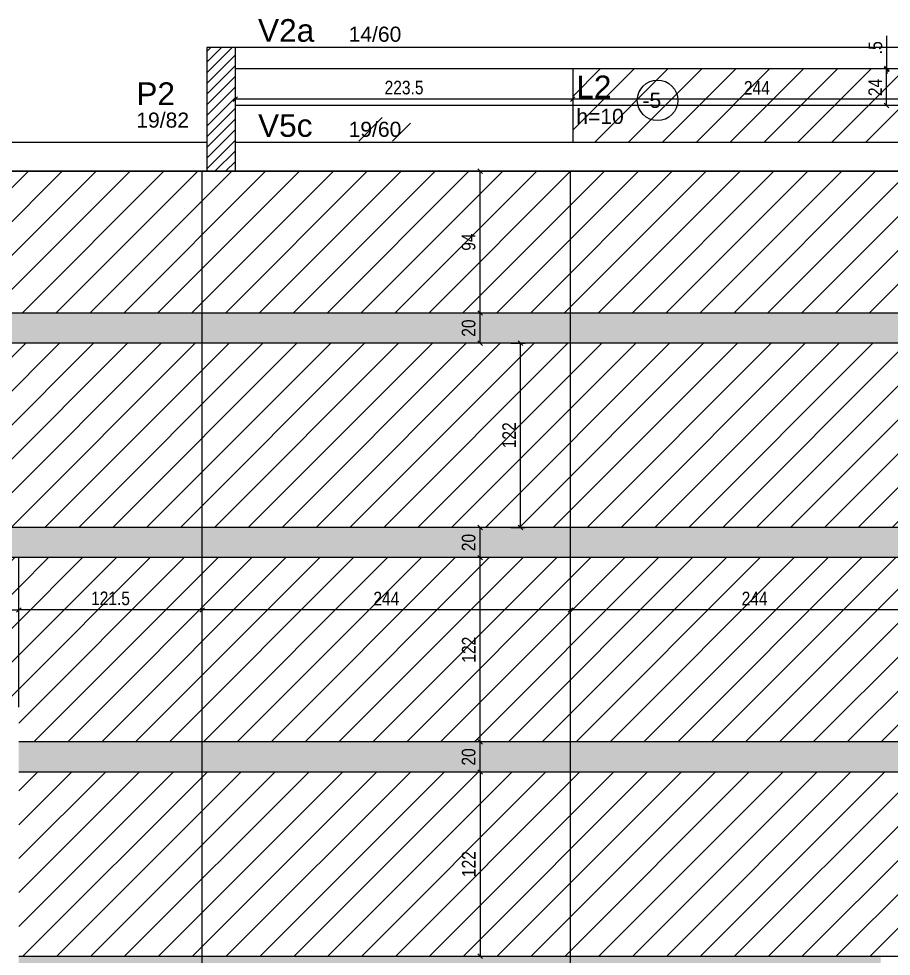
# Model space of a CAD drawing. Extents: x 1022 to 7350, y 170 to 3791.
# Drawn here: x 2351 to 2929, y 2103 to 2724 of the extents above; entities that cross this region are included whole.
import ezdxf

# ---------------------------------------------------------------- set-up
doc = ezdxf.new("R2010")
doc.units = 0
for name, color, linetype in [('3', 3, 'Continuous'), ('8', 8, 'Continuous'), ('COTA', 241, 'Continuous'), ('ES-VIGA', 3, 'Continuous'), ('L-D', 2, 'Continuous'), ('L-N', 4, 'Continuous'), ('P-D', 2, 'Continuous'), ('Painéis', 200, 'Continuous'), ('Pilares', 5, 'Continuous'), ('VIG-D', 2, 'Continuous'), ('VIG-N', 4, 'Continuous')]:
    doc.layers.add(name, color=color, linetype=linetype)
doc.layers.add('Hachura', color=251, linetype='Continuous', lineweight=9)
doc.layers.add('REAPROVEITAMENTO', color=251, linetype='Continuous', lineweight=9)
doc.styles.add('COTA TECNICA-50', font='techl___.ttf', dxfattribs={"height": 9})
doc.styles.get("Standard").update_dxf_attribs({"font": 'arial.ttf'})
doc.dimstyles.new('COTA PAINEL-50', dxfattribs={"dimtxt": 9, "dimasz": 3, "dimexe": 3, "dimexo": 3, "dimgap": 3, "dimtad": 1, "dimdec": 1, "dimzin": 12, "dimdsep": 46, "dimtxsty": 'COTA TECNICA-50', "dimblk1": 'OBLIQUE', "dimblk2": 'OBLIQUE', "dimsah": 1, "dimcen": 0.9, "dimclrd": 4, "dimclre": 4, "dimclrt": 240, "dimadec": 1, "dimazin": 3, "dimtfac": 1, "dimtdec": 1, "dimtmove": 0, "dimatfit": 3, "dimfxl": 1, "dimtolj": 1, "dimtzin": 12, "dimarcsym": 0})
pattern_1 = [(45, (-1214.97, -298.365), (-11.22532, 11.22532), [])]

# ---------------------------------------------------------------- blocks, each defined once
blk = doc.blocks.new('_Oblique')
at = {"color": 0, "linetype": 'ByBlock', "lineweight": -2}
blk.add_line((-0.5, -0.5), (0.5, 0.5), dxfattribs=at)
blk = doc.blocks.new('*D29')
at = {"layer": 'COTA', "color": 4, "lineweight": -2, "transparency": 16777216}
for p, q in [((2716.45, 2335.2), (2716.45, 2335.21)), ((2960.45, 2335.21), (2960.45, 2335.21)), ((2960.45, 2332.21), (2716.45, 2332.21))]:
    blk.add_line(p, q, dxfattribs=at)
at = {"layer": 'Defpoints', "color": 0, "transparency": 16777216}
for p in [(2716.45, 2332.21), (2716.45, 2332.2), (2960.45, 2332.21)]:
    blk.add_point(p, dxfattribs=at)
at = {"layer": 'COTA', "color": 4, "lineweight": -2, "transparency": 16777216, "xscale": 3, "yscale": 3, "zscale": 3, "rotation": 180}
blk.add_blockref('_Oblique', (2716.45, 2332.21), dxfattribs=at)
at = {"layer": 'COTA', "color": 4, "lineweight": -2, "transparency": 16777216, "xscale": 3, "yscale": 3, "zscale": 3}
blk.add_blockref('_Oblique', (2960.45, 2332.21), dxfattribs=at)
at = {"layer": 'COTA', "color": 240, "transparency": 16777216, "insert": (2838.45, 2339.77), "char_height": 9, "attachment_point": 5, "style": 'COTA TECNICA-50'}
blk.add_mtext('\\A1;244', dxfattribs=at)
blk = doc.blocks.new('*D30')
at = {"layer": 'COTA', "color": 4, "lineweight": -2, "transparency": 16777216}
for p, q in [((2472.45, 2335.2), (2472.45, 2335.21)), ((2716.45, 2335.2), (2716.45, 2335.21)), ((2716.45, 2332.21), (2472.45, 2332.21))]:
    blk.add_line(p, q, dxfattribs=at)
at = {"layer": 'Defpoints', "color": 0, "transparency": 16777216}
for p in [(2472.45, 2332.21), (2472.45, 2332.2), (2716.45, 2332.2)]:
    blk.add_point(p, dxfattribs=at)
at = {"layer": 'COTA', "color": 4, "lineweight": -2, "transparency": 16777216, "xscale": 3, "yscale": 3, "zscale": 3, "rotation": 180}
blk.add_blockref('_Oblique', (2472.45, 2332.21), dxfattribs=at)
at = {"layer": 'COTA', "color": 4, "lineweight": -2, "transparency": 16777216, "xscale": 3, "yscale": 3, "zscale": 3}
blk.add_blockref('_Oblique', (2716.45, 2332.21), dxfattribs=at)
at = {"layer": 'COTA', "color": 240, "transparency": 16777216, "insert": (2594.45, 2339.77), "char_height": 9, "attachment_point": 5, "style": 'COTA TECNICA-50'}
blk.add_mtext('\\A1;244', dxfattribs=at)
blk = doc.blocks.new('*D89')
at = {"layer": 'COTA', "color": 4, "lineweight": -2, "transparency": 16777216}
for p, q in [((2472.45, 2335.2), (2472.45, 2335.21)), ((2472.45, 2332.21), (2350.95, 2332.21))]:
    blk.add_line(p, q, dxfattribs=at)
at = {"layer": 'Defpoints', "color": 0, "transparency": 16777216}
for p in [(2350.95, 2332.21), (2350.95, 2332.21), (2472.45, 2332.2)]:
    blk.add_point(p, dxfattribs=at)
at = {"layer": 'COTA', "color": 4, "lineweight": -2, "transparency": 16777216, "xscale": 3, "yscale": 3, "zscale": 3, "rotation": 180}
blk.add_blockref('_Oblique', (2350.95, 2332.21), dxfattribs=at)
at = {"layer": 'COTA', "color": 4, "lineweight": -2, "transparency": 16777216, "xscale": 3, "yscale": 3, "zscale": 3}
blk.add_blockref('_Oblique', (2472.45, 2332.21), dxfattribs=at)
at = {"layer": 'COTA', "color": 240, "transparency": 16777216, "insert": (2411.7, 2339.81), "char_height": 9, "attachment_point": 5, "style": 'COTA TECNICA-50'}
blk.add_mtext('\\A1;121.5', dxfattribs=at)
blk = doc.blocks.new('*D92')
at = {"layer": 'COTA', "color": 4, "lineweight": -2, "transparency": 16777216}
for p, q in [((2350.95, 2335.21), (2350.95, 2335.21)), ((2228.45, 2332.21), (2350.95, 2332.21)), ((2228.45, 2329.21), (2228.45, 2329.21))]:
    blk.add_line(p, q, dxfattribs=at)
at = {"layer": 'Defpoints', "color": 0, "transparency": 16777216}
for p in [(2228.45, 2332.21), (2350.95, 2332.21), (2350.95, 2332.21)]:
    blk.add_point(p, dxfattribs=at)
at = {"layer": 'COTA', "color": 4, "lineweight": -2, "transparency": 16777216, "xscale": 3, "yscale": 3, "zscale": 3, "rotation": 180}
blk.add_blockref('_Oblique', (2228.45, 2332.21), dxfattribs=at)
at = {"layer": 'COTA', "color": 4, "lineweight": -2, "transparency": 16777216, "xscale": 3, "yscale": 3, "zscale": 3}
blk.add_blockref('_Oblique', (2350.95, 2332.21), dxfattribs=at)
at = {"layer": 'COTA', "color": 240, "transparency": 16777216, "insert": (2289.7, 2339.81), "char_height": 9, "attachment_point": 5, "style": 'COTA TECNICA-50'}
blk.add_mtext('\\A1;122.5', dxfattribs=at)
blk = doc.blocks.new('*D214')
at = {"layer": 'COTA', "color": 4, "lineweight": -2, "transparency": 16777216}
blk.add_line((2656.59, 2224.86), (2656.59, 2244.86), dxfattribs=at)
at = {"layer": 'Defpoints', "color": 0, "transparency": 16777216}
for p in [(2656.59, 2244.86), (2656.59, 2244.86), (2656.59, 2224.86)]:
    blk.add_point(p, dxfattribs=at)
at = {"layer": 'COTA', "color": 4, "lineweight": -2, "transparency": 16777216, "xscale": 3, "yscale": 3, "zscale": 3}
for p, rotation in [((2656.59, 2244.86), 90), ((2656.59, 2224.86), 270)]:
    blk.add_blockref('_Oblique', p, dxfattribs=dict(at, rotation=rotation))
at = {"layer": 'COTA', "color": 240, "transparency": 16777216, "insert": (2649, 2234.86), "char_height": 9, "attachment_point": 5, "rotation": 90, "style": 'COTA TECNICA-50'}
blk.add_mtext('\\A1;20', dxfattribs=at)
blk = doc.blocks.new('*D215')
at = {"layer": 'COTA', "color": 4, "lineweight": -2, "transparency": 16777216}
for p, q in [((2670.89, 2366.86), (2653.59, 2366.86)), ((2656.59, 2244.86), (2656.59, 2366.86))]:
    blk.add_line(p, q, dxfattribs=at)
at = {"layer": 'Defpoints', "color": 0, "transparency": 16777216}
for p in [(2656.59, 2366.86), (2673.89, 2366.86), (2656.59, 2244.86)]:
    blk.add_point(p, dxfattribs=at)
at = {"layer": 'COTA', "color": 4, "lineweight": -2, "transparency": 16777216, "xscale": 3, "yscale": 3, "zscale": 3}
for p, rotation in [((2656.59, 2366.86), 90), ((2656.59, 2244.86), 270)]:
    blk.add_blockref('_Oblique', p, dxfattribs=dict(at, rotation=rotation))
at = {"layer": 'COTA', "color": 240, "transparency": 16777216, "insert": (2649.04, 2305.86), "char_height": 9, "attachment_point": 5, "rotation": 90, "style": 'COTA TECNICA-50'}
blk.add_mtext('\\A1;122', dxfattribs=at)
blk = doc.blocks.new('*D216')
at = {"layer": 'COTA', "color": 4, "lineweight": -2, "transparency": 16777216}
for p, q in [((2670.89, 2386.86), (2653.59, 2386.86)), ((2656.59, 2366.86), (2656.59, 2386.86))]:
    blk.add_line(p, q, dxfattribs=at)
at = {"layer": 'Defpoints', "color": 0, "transparency": 16777216}
for p in [(2656.59, 2386.86), (2673.89, 2386.86), (2656.59, 2366.86)]:
    blk.add_point(p, dxfattribs=at)
at = {"layer": 'COTA', "color": 4, "lineweight": -2, "transparency": 16777216, "xscale": 3, "yscale": 3, "zscale": 3}
for p, rotation in [((2656.59, 2386.86), 90), ((2656.59, 2366.86), 270)]:
    blk.add_blockref('_Oblique', p, dxfattribs=dict(at, rotation=rotation))
at = {"layer": 'COTA', "color": 240, "transparency": 16777216, "insert": (2649, 2376.86), "char_height": 9, "attachment_point": 5, "rotation": 90, "style": 'COTA TECNICA-50'}
blk.add_mtext('\\A1;20', dxfattribs=at)
blk = doc.blocks.new('*D217')
at = {"layer": 'COTA', "color": 4, "lineweight": -2, "transparency": 16777216}
for p, q in [((2676.89, 2508.86), (2686.37, 2508.86)), ((2683.37, 2386.86), (2683.37, 2508.86)), ((2676.89, 2386.86), (2686.37, 2386.86))]:
    blk.add_line(p, q, dxfattribs=at)
at = {"layer": 'Defpoints', "color": 0, "transparency": 16777216}
for p in [(2673.89, 2508.86), (2683.37, 2508.86), (2673.89, 2386.86)]:
    blk.add_point(p, dxfattribs=at)
at = {"layer": 'COTA', "color": 4, "lineweight": -2, "transparency": 16777216, "xscale": 3, "yscale": 3, "zscale": 3}
for p, rotation in [((2683.37, 2508.86), 90), ((2683.37, 2386.86), 270)]:
    blk.add_blockref('_Oblique', p, dxfattribs=dict(at, rotation=rotation))
at = {"layer": 'COTA', "color": 240, "transparency": 16777216, "insert": (2675.82, 2447.86), "char_height": 9, "attachment_point": 5, "rotation": 90, "style": 'COTA TECNICA-50'}
blk.add_mtext('\\A1;122', dxfattribs=at)
blk = doc.blocks.new('*D218')
at = {"layer": 'COTA', "color": 4, "lineweight": -2, "transparency": 16777216}
for p, q in [((2656.59, 2508.86), (2656.59, 2528.87)), ((2670.89, 2508.86), (2653.59, 2508.86))]:
    blk.add_line(p, q, dxfattribs=at)
at = {"layer": 'Defpoints', "color": 0, "transparency": 16777216}
for p in [(2656.59, 2528.87), (2656.59, 2528.87), (2673.89, 2508.86)]:
    blk.add_point(p, dxfattribs=at)
at = {"layer": 'COTA', "color": 4, "lineweight": -2, "transparency": 16777216, "xscale": 3, "yscale": 3, "zscale": 3}
for p, rotation in [((2656.59, 2528.87), 90), ((2656.59, 2508.86), 270)]:
    blk.add_blockref('_Oblique', p, dxfattribs=dict(at, rotation=rotation))
at = {"layer": 'COTA', "color": 240, "transparency": 16777216, "insert": (2649, 2518.87), "char_height": 9, "attachment_point": 5, "rotation": 90, "style": 'COTA TECNICA-50'}
blk.add_mtext('\\A1;20', dxfattribs=at)
blk = doc.blocks.new('*D219')
at = {"layer": 'COTA', "color": 4, "lineweight": -2, "transparency": 16777216}
for p, q in [((2670.89, 2622.86), (2653.59, 2622.86)), ((2656.59, 2528.87), (2656.59, 2622.86))]:
    blk.add_line(p, q, dxfattribs=at)
at = {"layer": 'Defpoints', "color": 0, "transparency": 16777216}
for p in [(2656.59, 2622.86), (2673.89, 2622.86), (2656.59, 2528.87)]:
    blk.add_point(p, dxfattribs=at)
at = {"layer": 'COTA', "color": 4, "lineweight": -2, "transparency": 16777216, "xscale": 3, "yscale": 3, "zscale": 3}
for p, rotation in [((2656.59, 2622.86), 90), ((2656.59, 2528.87), 270)]:
    blk.add_blockref('_Oblique', p, dxfattribs=dict(at, rotation=rotation))
at = {"layer": 'COTA', "color": 240, "transparency": 16777216, "insert": (2649, 2575.86), "char_height": 9, "attachment_point": 5, "rotation": 90, "style": 'COTA TECNICA-50'}
blk.add_mtext('\\A1;94', dxfattribs=at)
blk = doc.blocks.new('*D106')
at = {"layer": 'COTA', "color": 4, "lineweight": -2, "transparency": 16777216}
blk.add_line((2656.59, 2224.86), (2656.59, 2102.86), dxfattribs=at)
at = {"layer": 'Defpoints', "color": 0, "transparency": 16777216}
for p in [(2656.59, 2224.86), (2656.59, 2102.86), (2656.59, 2102.86)]:
    blk.add_point(p, dxfattribs=at)
at = {"layer": 'COTA', "color": 4, "lineweight": -2, "transparency": 16777216, "xscale": 3, "yscale": 3, "zscale": 3}
for p, rotation in [((2656.59, 2224.86), 90), ((2656.59, 2102.86), 270)]:
    blk.add_blockref('_Oblique', p, dxfattribs=dict(at, rotation=rotation))
at = {"layer": 'COTA', "color": 240, "transparency": 16777216, "insert": (2649.04, 2163.86), "char_height": 9, "attachment_point": 5, "rotation": 90, "style": 'COTA TECNICA-50'}
blk.add_mtext('\\A1;122', dxfattribs=at)
blk = doc.blocks.new('*D134')
at = {"layer": 'COTA', "color": 4, "lineweight": -2, "transparency": 16777216}
blk.add_line((2925.88, 2666.27), (2925.88, 2690.27), dxfattribs=at)
at = {"layer": 'Defpoints', "color": 0, "transparency": 16777216}
for p in [(2925.88, 2690.27), (2925.88, 2690.27), (2925.88, 2666.27)]:
    blk.add_point(p, dxfattribs=at)
at = {"layer": 'COTA', "color": 4, "lineweight": -2, "transparency": 16777216, "xscale": 3, "yscale": 3, "zscale": 3}
for p, rotation in [((2925.88, 2690.27), 90), ((2925.88, 2666.27), 270)]:
    blk.add_blockref('_Oblique', p, dxfattribs=dict(at, rotation=rotation))
at = {"layer": 'COTA', "color": 240, "transparency": 16777216, "insert": (2918.32, 2678.27), "char_height": 9, "attachment_point": 5, "rotation": 90, "style": 'COTA TECNICA-50'}
blk.add_mtext('\\A1;24', dxfattribs=at)
blk = doc.blocks.new('*D135')
at = {"layer": 'COTA', "color": 4, "lineweight": -2, "transparency": 16777216}
for p, q in [((2926.07, 2690.77), (2926.07, 2712.37)), ((2926.07, 2690.27), (2926.07, 2690.77)), ((2926.07, 2690.27), (2926.07, 2687.27))]:
    blk.add_line(p, q, dxfattribs=at)
at = {"layer": 'Defpoints', "color": 0, "transparency": 16777216}
for p in [(2926.07, 2690.77), (2926.07, 2690.77), (2926.07, 2690.27)]:
    blk.add_point(p, dxfattribs=at)
at = {"layer": 'COTA', "color": 4, "lineweight": -2, "transparency": 16777216, "xscale": 3, "yscale": 3, "zscale": 3}
for p, rotation in [((2926.07, 2690.77), 270), ((2926.07, 2690.27), 90)]:
    blk.add_blockref('_Oblique', p, dxfattribs=dict(at, rotation=rotation))
at = {"layer": 'COTA', "color": 240, "transparency": 16777216, "insert": (2918.47, 2704.57), "char_height": 9, "attachment_point": 5, "rotation": 90, "style": 'COTA TECNICA-50'}
blk.add_mtext('\\A1;.5', dxfattribs=at)
blk = doc.blocks.new('*D232')
at = {"layer": 'COTA', "color": 4, "lineweight": -2, "transparency": 16777216}
blk.add_line((2961.95, 2670.46), (2717.95, 2670.46), dxfattribs=at)
at = {"layer": 'Defpoints', "color": 0, "transparency": 16777216}
for p in [(2717.95, 2670.46), (2717.95, 2670.46), (2961.95, 2670.46)]:
    blk.add_point(p, dxfattribs=at)
at = {"layer": 'COTA', "color": 4, "lineweight": -2, "transparency": 16777216, "xscale": 3, "yscale": 3, "zscale": 3, "rotation": 180}
blk.add_blockref('_Oblique', (2717.95, 2670.46), dxfattribs=at)
at = {"layer": 'COTA', "color": 4, "lineweight": -2, "transparency": 16777216, "xscale": 3, "yscale": 3, "zscale": 3}
blk.add_blockref('_Oblique', (2961.95, 2670.46), dxfattribs=at)
at = {"layer": 'COTA', "color": 240, "transparency": 16777216, "insert": (2839.95, 2678.03), "char_height": 9, "attachment_point": 5, "style": 'COTA TECNICA-50'}
blk.add_mtext('\\A1;244', dxfattribs=at)
blk = doc.blocks.new('*D136')
at = {"layer": 'COTA', "color": 4, "lineweight": -2, "transparency": 16777216}
for p, q in [((2717.95, 2670.46), (2494.45, 2670.46)), ((2494.45, 2667.46), (2494.45, 2667.46))]:
    blk.add_line(p, q, dxfattribs=at)
at = {"layer": 'Defpoints', "color": 0, "transparency": 16777216}
for p in [(2494.45, 2670.46), (2494.45, 2670.46), (2717.95, 2670.46)]:
    blk.add_point(p, dxfattribs=at)
at = {"layer": 'COTA', "color": 4, "lineweight": -2, "transparency": 16777216, "xscale": 3, "yscale": 3, "zscale": 3, "rotation": 180}
blk.add_blockref('_Oblique', (2494.45, 2670.46), dxfattribs=at)
at = {"layer": 'COTA', "color": 4, "lineweight": -2, "transparency": 16777216, "xscale": 3, "yscale": 3, "zscale": 3}
blk.add_blockref('_Oblique', (2717.95, 2670.46), dxfattribs=at)
at = {"layer": 'COTA', "color": 240, "transparency": 16777216, "insert": (2606.2, 2678.16), "char_height": 9, "attachment_point": 5, "style": 'COTA TECNICA-50'}
blk.add_mtext('\\A1;223.5', dxfattribs=at)

msp = doc.modelspace()

# ---------------------------------------------------------------- hatches: boundary and pattern name
at = {"layer": 'Hachura', "linetype": 'ByBlock'}
h = msp.add_hatch(color=256, dxfattribs=at)
h.dxf.hatch_style = 1
h.paths.add_polyline_path([(2003.95, 2528.86), (2003.95, 2508.83), (3936.45, 2508.83), (3936.45, 2528.86)])
h = msp.add_hatch(color=256, dxfattribs=at)
h.dxf.hatch_style = 1
h.paths.add_polyline_path([(2003.95, 2386.86), (2003.95, 2366.83), (3936.45, 2366.83), (3936.45, 2386.86)])
h = msp.add_hatch(color=256, dxfattribs=at)
h.dxf.hatch_style = 1
h.paths.add_polyline_path([(2350.95, 2244.86), (2350.95, 2224.83), (3936.45, 2224.83), (3936.45, 2244.86)])
h.paths.add_polyline_path([(2084.96, 2244.86), (2084.96, 2224.83), (2331.95, 2224.83), (2331.95, 2244.86)])
h = msp.add_hatch(color=256, dxfattribs=at)
h.dxf.hatch_style = 1
h.paths.add_polyline_path([(2921.95, 2102.86), (2350.94, 2102.86), (2350.94, 2083.86), (2921.95, 2083.86)])
at = {"layer": 'REAPROVEITAMENTO', "linetype": 'ByBlock'}
h = msp.add_hatch(dxfattribs=at)
h.set_pattern_fill('ANSI31', color=256, scale=5, style=2)
h.set_pattern_definition([(45, (-1640.619, -182.004), (-11.22532, 11.22532), [])])
h.paths.add_polyline_path([(2962.45, 2690.78), (2717.95, 2690.81), (2717.95, 2641.82), (2962.45, 2641.77)])
h.paths.add_polyline_path([(2570.36, 2642.81), (2610.49, 2642.8), (2610.49, 2658.31), (2570.36, 2658.32)])
h = msp.add_hatch(dxfattribs=at)
h.set_pattern_fill('ANSI31', color=256, scale=5, style=2)
h.set_pattern_definition(pattern_1)
h.paths.add_polyline_path([(3936.45, 2622.86), (2084.95, 2622.86), (2003.95, 2622.86), (2003.95, 2528.86), (3936.45, 2528.86)])
h = msp.add_hatch(dxfattribs=at)
h.set_pattern_fill('ANSI31', color=256, scale=5, style=2)
h.set_pattern_definition(pattern_1)
h.paths.add_polyline_path([(3936.45, 2508.86), (2003.95, 2508.86), (2003.95, 2386.86), (3936.45, 2386.86)])
h = msp.add_hatch(dxfattribs=at)
h.set_pattern_fill('ANSI31', color=256, scale=5, style=2)
h.set_pattern_definition(pattern_1)
h.paths.add_polyline_path([(2350.95, 2366.86), (2003.95, 2366.86), (2003.95, 2244.86), (2331.94, 2244.86), (2331.94, 2274.86), (2350.95, 2274.86)])
h.paths.add_polyline_path([(2271.95, 2330.97), (2306.95, 2330.97), (2306.95, 2349.5), (2271.95, 2349.5)], flags=16)
h = msp.add_hatch(dxfattribs=at)
h.set_pattern_fill('ANSI31', color=256, scale=5, style=2)
h.set_pattern_definition(pattern_1)
h.paths.add_polyline_path([(3936.45, 2366.86), (2350.95, 2366.86), (2350.95, 2244.86), (3936.45, 2244.86)])
h.paths.add_polyline_path([(2825.01, 2330.9), (2852.16, 2330.9), (2852.16, 2349.43), (2825.01, 2349.43)], flags=16)
h = msp.add_hatch(dxfattribs=at)
h.set_pattern_fill('ANSI31', color=256, scale=5, style=2)
h.set_pattern_definition(pattern_1)
h.paths.add_polyline_path([(3936.45, 2224.87), (2350.94, 2224.86), (2350.94, 2102.86), (3936.45, 2102.86)])

# ---------------------------------------------------------------- linework, layer by layer
at = {"layer": '3', "linetype": 'Continuous'}
msp.add_circle((2774.15, 2669.75), 13.42, dxfattribs=at)
at = {"layer": '8', "linetype": 'Continuous'}
for p, q in [((2475.45, 2688.04), (2492.23, 2704.82)), ((2475.45, 2695.11), (2485.16, 2704.82)), ((2475.45, 2702.18), (2478.09, 2704.82)), ((2475.45, 2704.82), (2475.45, 2704.82)), ((2475.45, 2704.82), (2475.45, 2704.82)), ((2475.45, 2704.82), (2475.45, 2704.82)), ((2494.45, 2704.82), (2494.45, 2704.82)), ((2494.45, 2704.82), (2494.45, 2704.82)), ((2475.45, 2680.97), (2494.45, 2699.97)), ((2475.45, 2673.9), (2494.45, 2692.9)), ((2475.45, 2666.83), (2494.45, 2685.82)), ((2475.45, 2659.75), (2494.45, 2678.75)), ((2475.45, 2652.68), (2494.45, 2671.68)), ((2475.45, 2645.61), (2494.45, 2664.61)), ((2484.95, 2663.82), (2484.95, 2663.82)), ((2475.45, 2638.54), (2494.45, 2657.54)), ((2475.45, 2631.47), (2494.45, 2650.47)), ((2475.45, 2624.4), (2494.45, 2643.4)), ((2480.93, 2622.82), (2494.45, 2636.33)), ((2488.01, 2622.82), (2494.45, 2629.26)), ((2494.45, 2622.82), (2494.45, 2622.82)), ((2460.44, 2598.32), (2460.44, 2598.32)), ((2460.44, 2598.32), (2460.44, 2598.32))]:
    msp.add_line(p, q, dxfattribs=at)
at = {"layer": 'ES-VIGA', "linetype": 'Continuous'}
for points in [[(2971.95, 2704.78), (2494.45, 2704.82)], [(2494.45, 2690.82), (2962.45, 2690.78)], [(2475.45, 2641.82), (2084.95, 2641.85)], [(2962.45, 2641.78), (2494.45, 2641.82)], [(2084.95, 2622.85), (2475.45, 2622.82)], [(2494.45, 2622.82), (2962.45, 2622.78)]]:
    msp.add_lwpolyline(points, dxfattribs=at)
at = {"layer": 'Painéis'}
for p, q in [((2717.95, 2690.77), (2717.95, 2641.78)), ((2961.95, 2666.27), (2494.45, 2666.28)), ((3936.45, 2622.86), (2003.95, 2622.86)), ((2472.45, 2083.86), (2472.45, 2622.86)), ((2716.45, 2083.86), (2716.45, 2622.86)), ((3936.45, 2528.87), (2003.95, 2528.86)), ((3936.45, 2508.86), (2003.95, 2508.86)), ((3936.45, 2386.86), (2003.95, 2386.86)), ((3936.45, 2366.86), (2003.95, 2366.86)), ((2350.95, 2267.86), (2350.95, 2366.86)), ((3936.45, 2244.86), (2350.95, 2244.86)), ((3936.45, 2224.86), (2350.95, 2224.86)), ((2350.94, 2102.86), (3936.45, 2102.86))]:
    msp.add_line(p, q, dxfattribs=at)
at = {"layer": 'Pilares', "linetype": 'Continuous'}
msp.add_lwpolyline([(2475.45, 2622.82), (2494.45, 2622.82), (2494.45, 2704.82), (2475.45, 2704.82), (2475.45, 2622.82)], dxfattribs=at)

# ---------------------------------------------------------------- texts
at = {"layer": 'L-D', "linetype": 'Continuous'}
msp.add_text('h=10', height=10, rotation=359.99518, dxfattribs=at).set_placement((2720.3, 2654.13))
at = {"layer": 'L-N', "linetype": 'Continuous'}
for s, p in [('L2', (2720.31, 2671.13)), ('P2', (2428.82, 2666.65))]:
    msp.add_text(s, height=15, rotation=359.99518, dxfattribs=at).set_placement(p)
at = {"layer": 'P-D', "linetype": 'Continuous'}
msp.add_text('19/82', height=10, rotation=359.99518, dxfattribs=at).set_placement((2428.81, 2651.65))
at = {"layer": 'VIG-D', "linetype": 'Continuous'}
for s, p in [('14/60', (2569.45, 2708.56)), ('-5', (2764.15, 2664.76)), ('19/60', (2569.45, 2645.56))]:
    msp.add_text(s, height=10, rotation=359.99518, dxfattribs=at).set_placement(p)
at = {"layer": 'VIG-N', "linetype": 'Continuous'}
for s, p in [('V2a', (2509.45, 2708.56)), ('V5c', (2509.45, 2645.57))]:
    msp.add_text(s, height=15, rotation=359.99518, dxfattribs=at).set_placement(p)

# ---------------------------------------------------------------- dimensions: what is measured, and where the dimension line sits
at = {"layer": 'COTA'}
for base, p1, p2, picture, middle in [((2926.07, 2690.77), (2926.07, 2690.27), (2926.07, 2690.77), '*D135', (2918.47, 2704.57)), ((2925.88, 2690.27), (2925.88, 2666.27), (2925.88, 2690.27), '*D134', (2918.32, 2678.27)), ((2656.59, 2102.86), (2656.59, 2224.86), (2656.59, 2102.86), '*D106', (2649.04, 2163.86))]:
    dim = msp.add_linear_dim(base=base, p1=p1, p2=p2, angle=90, dimstyle='COTA PAINEL-50', dxfattribs=at)
    dim.commit()
    dim.dimension.update_dxf_attribs({"geometry": picture, "text_midpoint": middle})
for base, p1, p2, picture, middle in [((2494.45, 2670.46), (2717.95, 2670.46), (2494.45, 2670.46), '*D136', (2606.2, 2678.16)), ((2717.95, 2670.46), (2961.95, 2670.46), (2717.95, 2670.46), '*D232', (2839.95, 2678.03))]:
    dim = msp.add_linear_dim(base=base, p1=p1, p2=p2, dimstyle='COTA PAINEL-50', dxfattribs=at)
    dim.commit()
    dim.dimension.update_dxf_attribs({"geometry": picture, "text_midpoint": middle})
for base, p1, p2, picture, middle in [((2656.59, 2622.86), (2656.59, 2528.87), (2673.89, 2622.86), '*D219', (2649, 2575.86)), ((2656.59, 2528.87), (2673.89, 2508.86), (2656.59, 2528.87), '*D218', (2649, 2518.87)), ((2683.37, 2508.86), (2673.89, 2386.86), (2673.89, 2508.86), '*D217', (2675.82, 2447.86)), ((2656.59, 2386.86), (2656.59, 2366.86), (2673.89, 2386.86), '*D216', (2649, 2376.86)), ((2656.59, 2366.86), (2656.59, 2244.86), (2673.89, 2366.86), '*D215', (2649.04, 2305.86)), ((2656.59, 2244.86), (2656.59, 2224.86), (2656.59, 2244.86), '*D214', (2649, 2234.86))]:
    dim = msp.add_linear_dim(base=base, p1=p1, p2=p2, angle=90, dimstyle='COTA PAINEL-50', override={"dimtmove": 1}, dxfattribs=at)
    dim.commit()
    dim.dimension.update_dxf_attribs({"geometry": picture, "text_midpoint": middle})
for base, p1, p2, picture, middle in [((2350.95, 2332.21), (2228.45, 2332.21), (2350.95, 2332.21), '*D92', (2289.7, 2339.81)), ((2350.95, 2332.21), (2472.45, 2332.2), (2350.95, 2332.21), '*D89', (2411.7, 2339.81)), ((2472.45, 2332.21), (2716.45, 2332.2), (2472.45, 2332.2), '*D30', (2594.45, 2339.77)), ((2716.45, 2332.21), (2960.45, 2332.21), (2716.45, 2332.2), '*D29', (2838.45, 2339.77))]:
    dim = msp.add_linear_dim(base=base, p1=p1, p2=p2, dimstyle='COTA PAINEL-50', override={"dimtmove": 1}, dxfattribs=at)
    dim.commit()
    dim.dimension.update_dxf_attribs({"geometry": picture, "text_midpoint": middle})

doc.saveas('drawing.dxf')
